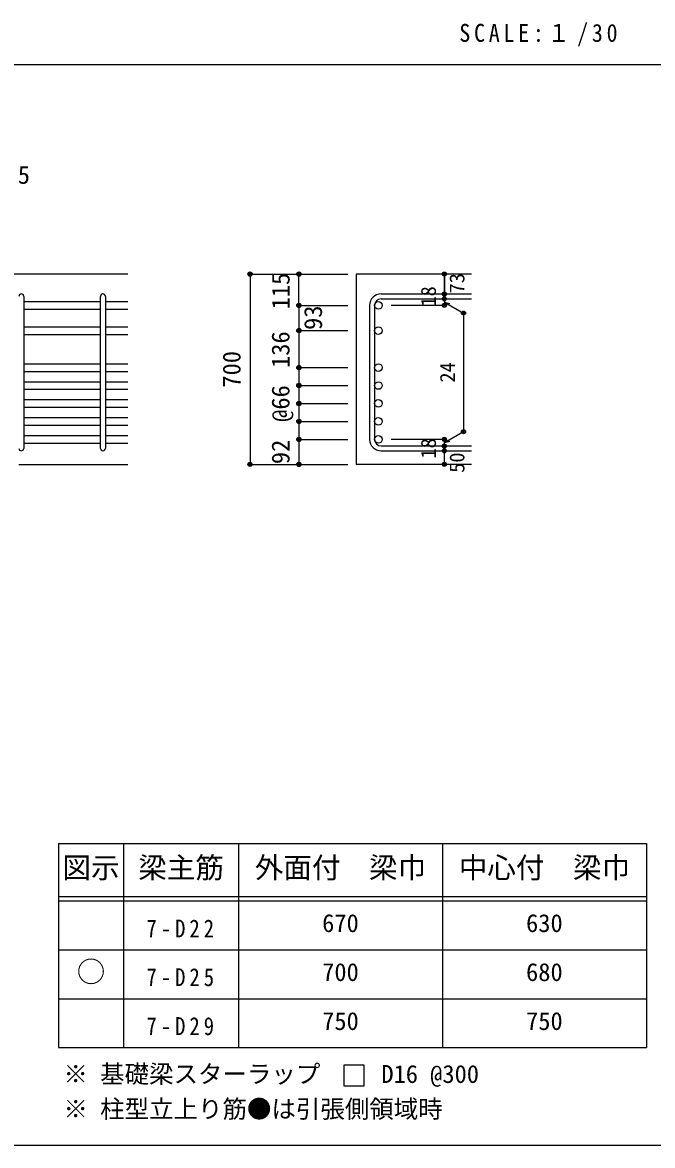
# Model space of a CAD drawing. Units: millimetres at full size, sheet at 1:30, with parts at other scales. Extents: x -5973 to 5954, y -4195 to 4201.
# Drawn here: x 1315 to 3633, y -4195 to -67 of the extents above; entities that cross this region are included whole.
import ezdxf
from ezdxf.enums import TextEntityAlignment as Align

# ---------------------------------------------------------------- set-up
doc = ezdxf.new("R2010")
doc.units = ezdxf.units.MM
doc.header["$LTSCALE"] = 30
doc.header["$PDMODE"] = 32
doc.header["$PDSIZE"] = 15
for name, color, linetype in [('0-1_躯体線', 2, 'Continuous'), ('0-5_基礎梁筋', 7, 'Continuous'), ('0-6_スタラップ筋', 7, 'Continuous'), ('0-D_寸法', 4, 'Continuous'), ('6-7_文字', 7, 'Continuous'), ('6-E_枠', 7, 'Continuous'), ('F-0_枠', 6, 'Continuous')]:
    doc.layers.add(name, color=color, linetype=linetype)
doc.styles.add('ＭＳ ゴシック', font='')
doc.styles.get('ＭＳ ゴシック').set_extended_font_data('MS Gothic')

msp = doc.modelspace()

# ---------------------------------------------------------------- linework, layer by layer
at = {"layer": '0-1_躯体線'}
for p, q in [((1702.44, -992.16), (-197.56, -992.16)), ((2967.44, -992.16), (2542.44, -992.16)), ((2542.44, -992.16), (2542.44, -1691.66)), ((1302.44, -1691.66), (1702.44, -1691.66)), ((2967.44, -1691.66), (2542.44, -1691.66))]:
    msp.add_line(p, q, dxfattribs=at)
at = {"layer": '0-5_基礎梁筋'}
for p, q in [((1320.44, -1093.09), (1602.44, -1093.09)), ((1620.44, -1093.09), (1702.44, -1093.09)), ((1320.44, -1121.09), (1602.44, -1121.09)), ((1620.44, -1121.09), (1702.44, -1121.09)), ((1320.44, -1185.66), (1602.44, -1185.66)), ((1620.44, -1185.66), (1702.44, -1185.66)), ((1320.44, -1213.66), (1602.44, -1213.66)), ((1620.44, -1213.66), (1702.44, -1213.66)), ((1320.44, -1321.66), (1602.44, -1321.66)), ((1320.44, -1349.66), (1602.44, -1349.66)), ((1620.44, -1321.66), (1702.44, -1321.66)), ((1620.44, -1349.66), (1702.44, -1349.66)), ((1320.44, -1387.66), (1602.44, -1387.66)), ((1620.44, -1387.66), (1702.44, -1387.66)), ((1320.44, -1415.66), (1602.44, -1415.66)), ((1620.44, -1415.66), (1702.44, -1415.66)), ((1320.44, -1453.66), (1602.44, -1453.66)), ((1320.44, -1481.66), (1602.44, -1481.66)), ((1620.44, -1453.66), (1702.44, -1453.66)), ((1620.44, -1481.66), (1702.44, -1481.66)), ((1320.44, -1519.66), (1602.44, -1519.66)), ((1620.44, -1519.66), (1702.44, -1519.66)), ((1320.44, -1547.66), (1602.44, -1547.66)), ((1620.44, -1547.66), (1702.44, -1547.66)), ((1320.44, -1585.66), (1602.44, -1585.66)), ((1620.44, -1585.66), (1702.44, -1585.66)), ((1320.44, -1613.66), (1602.44, -1613.66)), ((1620.44, -1613.66), (1702.44, -1613.66))]:
    msp.add_line(p, q, dxfattribs=at)
at = {"layer": '0-5_基礎梁筋', "color": 3}
for centre in [(2624.44, -1107.09), (2624.44, -1199.66), (2624.44, -1335.66), (2624.44, -1401.66), (2624.44, -1467.66), (2624.44, -1533.66), (2624.44, -1599.66)]:
    msp.add_circle(centre, 14, dxfattribs=at)
at = {"layer": '0-6_スタラップ筋'}
for p, q in [((2634.44, -1065.09), (2967.44, -1065.09)), ((1320.44, -1074.09), (1320.44, -1632.66)), ((1602.44, -1632.66), (1602.44, -1074.09)), ((1620.44, -1074.09), (1620.44, -1632.66)), ((2592.44, -1107.09), (2592.44, -1599.66)), ((2610.44, -1107.09), (2610.44, -1599.66)), ((2634.44, -1083.09), (2967.44, -1083.09)), ((2634.44, -1623.66), (2967.44, -1623.66)), ((2634.44, -1641.66), (2967.44, -1641.66))]:
    msp.add_line(p, q, dxfattribs=at)
for centre, radius, start, end in [((1311.44, -1074.09), 9, 0, 180), ((1611.44, -1074.09), 9, 0, 180), ((2634.44, -1107.09), 42, 90, 180), ((2634.44, -1107.09), 24, 90, 180), ((2634.44, -1599.66), 42, 180, 270), ((2634.44, -1599.66), 24, 180, 270), ((1311.44, -1632.66), 9, 180, 0), ((1611.44, -1632.66), 9, 180, 0)]:
    msp.add_arc(centre, radius, start, end, dxfattribs=at)
at = {"layer": '0-D_寸法'}
for p, q in [((2152.44, -992.16), (2332.44, -992.16)), ((2152.44, -992.16), (2332.44, -992.16)), ((2152.44, -992.16), (2152.44, -1691.66)), ((2332.44, -992.16), (2512.44, -992.16)), ((2332.44, -992.16), (2512.44, -992.16)), ((2332.44, -992.16), (2512.44, -992.16)), ((2332.44, -1107.09), (2332.44, -992.16)), ((2867.44, -1065.09), (2867.44, -992.16)), ((2867.44, -992.16), (2867.44, -1065.09)), ((2867.44, -1083.09), (2867.44, -1065.09)), ((2332.44, -1107.09), (2512.44, -1107.09)), ((2332.44, -1107.09), (2332.44, -1199.66)), ((2867.44, -1107.09), (2671.35, -1107.09)), ((2867.44, -1083.09), (2867.44, -1107.09)), ((2867.44, -1095.09), (2937.5, -1135.54)), ((2867.44, -1095.09), (2886.76, -1100.27)), ((2937.5, -1135.54), (2937.5, -1571.21)), ((2332.44, -1199.66), (2512.44, -1199.66)), ((2332.44, -1199.66), (2332.44, -1335.66)), ((2332.44, -1335.66), (2512.44, -1335.66)), ((2332.44, -1335.66), (2332.44, -1599.66)), ((2332.44, -1401.66), (2512.44, -1401.66)), ((2332.44, -1467.66), (2512.44, -1467.66)), ((2332.44, -1533.66), (2512.44, -1533.66)), ((2332.44, -1599.66), (2512.44, -1599.66)), ((2332.44, -1599.66), (2332.44, -1691.66)), ((2867.44, -1599.66), (2671.35, -1599.66)), ((2867.44, -1611.66), (2937.5, -1571.21)), ((2867.44, -1623.66), (2867.44, -1599.66)), ((2867.44, -1611.66), (2886.76, -1606.49)), ((2867.44, -1641.66), (2867.44, -1623.66)), ((2867.44, -1691.66), (2867.44, -1641.66)), ((2152.44, -1691.66), (2332.44, -1691.66)), ((2332.44, -1691.66), (2512.44, -1691.66))]:
    msp.add_line(p, q, dxfattribs=at)
for centre, radius in [((2152.44, -992.16), 8), ((2152.44, -992.16), 7.2), ((2152.44, -992.16), 6.4), ((2152.44, -992.16), 5.6), ((2152.44, -992.16), 4.8), ((2152.44, -992.16), 4), ((2152.44, -992.16), 3.2), ((2152.44, -992.16), 2.4), ((2152.44, -992.16), 1.6), ((2332.44, -992.16), 8), ((2332.44, -992.16), 7.2), ((2332.44, -992.16), 6.4), ((2332.44, -992.16), 5.6), ((2332.44, -992.16), 4.8), ((2332.44, -992.16), 4), ((2332.44, -992.16), 3.2), ((2332.44, -992.16), 2.4), ((2867.44, -992.16), 4), ((2867.44, -992.16), 3.6), ((2867.44, -992.16), 3.2), ((2867.44, -992.16), 2.8), ((2867.44, -992.16), 2.4), ((2867.44, -992.16), 2), ((2867.44, -992.16), 1.6), ((2152.44, -992.16), 0.8), ((2332.44, -992.16), 0.8), ((2867.44, -992.16), 1.2), ((2867.44, -992.16), 0.8), ((2867.44, -992.16), 0.4), ((2867.44, -1065.09), 4), ((2867.44, -1065.09), 3.6), ((2867.44, -1065.09), 3.2), ((2867.44, -1065.09), 2.8), ((2867.44, -1065.09), 2.4), ((2867.44, -1065.09), 2), ((2867.44, -1065.09), 1.6), ((2867.44, -1065.09), 1.2), ((2867.44, -1065.09), 0.8), ((2867.44, -1065.09), 0.4), ((2332.44, -1107.09), 8), ((2332.44, -1107.09), 7.2), ((2332.44, -1107.09), 6.4), ((2332.44, -1107.09), 5.6), ((2332.44, -1107.09), 4.8), ((2332.44, -1107.09), 4), ((2332.44, -1107.09), 3.2), ((2332.44, -1107.09), 2.4), ((2332.44, -1107.09), 1.6), ((2332.44, -1107.09), 0.8), ((2867.44, -1083.09), 4), ((2867.44, -1107.09), 4), ((2867.44, -1083.09), 3.6), ((2867.44, -1107.09), 3.6), ((2867.44, -1083.09), 3.2), ((2867.44, -1107.09), 3.2), ((2867.44, -1083.09), 2.8), ((2867.44, -1107.09), 2.8), ((2867.44, -1083.09), 2.4), ((2867.44, -1107.09), 2.4), ((2867.44, -1083.09), 2), ((2867.44, -1107.09), 2), ((2867.44, -1083.09), 1.6), ((2867.44, -1107.09), 1.6), ((2867.44, -1083.09), 1.2), ((2867.44, -1107.09), 1.2), ((2867.44, -1083.09), 0.8), ((2867.44, -1107.09), 0.8), ((2867.44, -1083.09), 0.4), ((2867.44, -1107.09), 0.4), ((2937.5, -1135.54), 4), ((2937.5, -1135.54), 3.6), ((2937.5, -1135.54), 3.2), ((2937.5, -1135.54), 2.8), ((2937.5, -1135.54), 2.4), ((2937.5, -1135.54), 2), ((2937.5, -1135.54), 1.6), ((2937.5, -1135.54), 1.2), ((2937.5, -1135.54), 0.8), ((2937.5, -1135.54), 0.4), ((2332.44, -1199.66), 8), ((2332.44, -1199.66), 7.2), ((2332.44, -1199.66), 6.4), ((2332.44, -1199.66), 5.6), ((2332.44, -1199.66), 4.8), ((2332.44, -1199.66), 4), ((2332.44, -1199.66), 3.2), ((2332.44, -1199.66), 2.4), ((2332.44, -1199.66), 1.6), ((2332.44, -1199.66), 0.8), ((2332.44, -1335.66), 8), ((2332.44, -1335.66), 7.2), ((2332.44, -1335.66), 6.4), ((2332.44, -1335.66), 5.6), ((2332.44, -1335.66), 4.8), ((2332.44, -1335.66), 4), ((2332.44, -1335.66), 3.2), ((2332.44, -1335.66), 2.4), ((2332.44, -1335.66), 1.6), ((2332.44, -1335.66), 0.8), ((2332.44, -1401.66), 8), ((2332.44, -1401.66), 7.2), ((2332.44, -1401.66), 6.4), ((2332.44, -1401.66), 5.6), ((2332.44, -1401.66), 4.8), ((2332.44, -1401.66), 4), ((2332.44, -1401.66), 3.2), ((2332.44, -1401.66), 2.4), ((2332.44, -1401.66), 1.6), ((2332.44, -1401.66), 0.8), ((2332.44, -1467.66), 8), ((2332.44, -1467.66), 7.2), ((2332.44, -1467.66), 6.4), ((2332.44, -1467.66), 5.6), ((2332.44, -1467.66), 4.8), ((2332.44, -1467.66), 4), ((2332.44, -1467.66), 3.2), ((2332.44, -1467.66), 2.4), ((2332.44, -1467.66), 1.6), ((2332.44, -1467.66), 0.8), ((2332.44, -1533.66), 8), ((2332.44, -1533.66), 7.2), ((2332.44, -1533.66), 6.4), ((2332.44, -1533.66), 5.6), ((2332.44, -1533.66), 4.8), ((2332.44, -1533.66), 4), ((2332.44, -1533.66), 3.2), ((2332.44, -1533.66), 2.4), ((2332.44, -1533.66), 1.6), ((2332.44, -1533.66), 0.8), ((2937.5, -1571.21), 4), ((2937.5, -1571.21), 3.6), ((2937.5, -1571.21), 3.2), ((2937.5, -1571.21), 2.8), ((2332.44, -1599.66), 8), ((2332.44, -1599.66), 7.2), ((2332.44, -1599.66), 6.4), ((2332.44, -1599.66), 5.6), ((2332.44, -1599.66), 4.8), ((2332.44, -1599.66), 4), ((2332.44, -1599.66), 3.2), ((2332.44, -1599.66), 2.4), ((2332.44, -1599.66), 1.6), ((2332.44, -1599.66), 0.8), ((2867.44, -1599.66), 4), ((2867.44, -1599.66), 3.6), ((2867.44, -1599.66), 3.2), ((2867.44, -1599.66), 2.8), ((2867.44, -1599.66), 2.4), ((2867.44, -1599.66), 2), ((2867.44, -1599.66), 1.6), ((2867.44, -1599.66), 1.2), ((2867.44, -1599.66), 0.8), ((2867.44, -1599.66), 0.4), ((2937.5, -1571.21), 2.4), ((2937.5, -1571.21), 2), ((2937.5, -1571.21), 1.6), ((2937.5, -1571.21), 1.2), ((2937.5, -1571.21), 0.8), ((2937.5, -1571.21), 0.4), ((2867.44, -1623.66), 4), ((2867.44, -1641.66), 4), ((2867.44, -1623.66), 3.6), ((2867.44, -1641.66), 3.6), ((2867.44, -1623.66), 3.2), ((2867.44, -1641.66), 3.2), ((2867.44, -1623.66), 2.8), ((2867.44, -1641.66), 2.8), ((2867.44, -1623.66), 2.4), ((2867.44, -1641.66), 2.4), ((2867.44, -1623.66), 2), ((2867.44, -1641.66), 2), ((2867.44, -1623.66), 1.6), ((2867.44, -1641.66), 1.6), ((2867.44, -1623.66), 1.2), ((2867.44, -1641.66), 1.2), ((2867.44, -1623.66), 0.8), ((2867.44, -1641.66), 0.8), ((2867.44, -1623.66), 0.4), ((2867.44, -1641.66), 0.4), ((2152.44, -1691.66), 7.2), ((2152.44, -1691.66), 6.4), ((2152.44, -1691.66), 5.6), ((2152.44, -1691.66), 4.8), ((2152.44, -1691.66), 4), ((2152.44, -1691.66), 3.2), ((2152.44, -1691.66), 2.4), ((2152.44, -1691.66), 1.6), ((2152.44, -1691.66), 0.8), ((2332.44, -1691.66), 8), ((2332.44, -1691.66), 7.2), ((2332.44, -1691.66), 6.4), ((2332.44, -1691.66), 5.6), ((2332.44, -1691.66), 4.8), ((2332.44, -1691.66), 4), ((2332.44, -1691.66), 3.2), ((2332.44, -1691.66), 2.4), ((2332.44, -1691.66), 1.6), ((2332.44, -1691.66), 0.8), ((2867.44, -1691.66), 4), ((2867.44, -1691.66), 3.6), ((2867.44, -1691.66), 3.2), ((2867.44, -1691.66), 2.8), ((2867.44, -1691.66), 2.4), ((2867.44, -1691.66), 2), ((2867.44, -1691.66), 1.6), ((2867.44, -1691.66), 1.2), ((2867.44, -1691.66), 0.8), ((2867.44, -1691.66), 0.4)]:
    msp.add_circle(centre, radius, dxfattribs=at)
at = {"layer": '0-D_寸法', "color": 7}
for p in [(2152.44, -992.16), (2152.44, -992.16), (2332.44, -992.16), (2867.44, -992.16), (2867.44, -1065.09), (2332.44, -1107.09), (2867.44, -1083.09), (2867.44, -1107.09), (2937.5, -1135.54), (2332.44, -1199.66), (2332.44, -1335.66), (2332.44, -1401.66), (2332.44, -1467.66), (2332.44, -1533.66), (2937.5, -1571.21), (2332.44, -1599.66), (2867.44, -1599.66), (2867.44, -1599.66), (2867.44, -1623.66), (2867.44, -1641.66), (2152.44, -1691.66), (2152.44, -1691.66), (2332.44, -1691.66), (2867.44, -1691.66)]:
    msp.add_point(p, dxfattribs=at)
at = {"layer": '6-7_文字'}
msp.add_lwpolyline([(2497.35, -3975.43), (2572.35, -3975.43), (2572.35, -3900.43), (2497.35, -3900.43)], close=True, dxfattribs=at)
at = {"layer": '6-E_枠', "color": 3}
for p, q in [((1447.71, -3085.43), (1447.71, -3835.43)), ((1447.71, -3085.43), (3610.24, -3085.43)), ((3610.24, -3085.43), (3610.24, -3835.43)), ((1447.71, -3835.43), (3610.24, -3835.43))]:
    msp.add_line(p, q, dxfattribs=at)
at = {"layer": '6-E_枠'}
for p, q in [((1687.71, -3085.43), (1687.71, -3835.43)), ((2110.24, -3085.43), (2110.24, -3835.43)), ((2860.24, -3085.43), (2860.24, -3835.43)), ((1447.71, -3280.43), (3610.24, -3280.43)), ((1447.71, -3295.43), (3610.24, -3295.43)), ((1447.71, -3475.43), (3610.24, -3475.43)), ((1447.71, -3655.43), (3610.24, -3655.43))]:
    msp.add_line(p, q, dxfattribs=at)
at = {"layer": 'F-0_枠', "color": 2}
msp.add_line((-5972.88, -222.05), (3723.6, -222.05), dxfattribs=at)
at = {"layer": 'F-0_枠'}
msp.add_line((5954.1, -4195.24), (-5972.88, -4195.24), dxfattribs=at)

# ---------------------------------------------------------------- texts
at = {"layer": '0-D_寸法', "style": 'ＭＳ ゴシック'}
msp.add_text('167.5', height=65.98, dxfattribs=at).set_placement((1118.69, -680.12), align=Align.BOTTOM_LEFT)
for s, height, p in [('115', 65.98, (2317.83, -1121.76)), ('73', 54.99, (2957.44, -1063.36)), ('18', 54.99, (2852.44, -1111.59)), ('93', 65.98, (2437.03, -1197.36)), ('136', 65.98, (2317.44, -1337.16)), ('700', 65.98, (2137.44, -1409.41)), ('24', 54.99, (2922.5, -1390.88)), ('@66', 65.98, (2317.44, -1535.16)), ('92', 65.98, (2317.44, -1690.66)), ('18', 54.99, (2852.44, -1670.16)), ('50', 54.99, (2957.44, -1722.66))]:
    msp.add_text(s, height=height, rotation=90, dxfattribs=at).set_placement(p, align=Align.BOTTOM_LEFT)
at = {"layer": '6-7_文字', "color": 2, "style": 'ＭＳ ゴシック'}
for s, p in [('図示', (1462.71, -3235.43)), ('梁主筋', (1741.48, -3235.43)), ('外面付\u3000梁巾', (2170.24, -3235.43)), ('中心付\u3000梁巾', (2920.24, -3235.43)), ('○', (1515.21, -3617.93))]:
    msp.add_text(s, height=76.98, dxfattribs=at).set_placement(p, align=Align.BOTTOM_LEFT)
at = {"layer": '6-7_文字', "style": 'ＭＳ ゴシック'}
for s, p in [('670', (2417.74, -3430.43)), ('630', (3167.74, -3430.43)), ('700', (2417.74, -3610.43)), ('680', (3167.74, -3610.43)), ('750', (2417.74, -3790.43)), ('750', (3167.74, -3790.43)), ('※ 基礎梁スターラップ     D16 @300', (1466.27, -3985.01)), ('※ 柱型立上り筋●は引張側領域時', (1466.27, -4113.51))]:
    msp.add_text(s, height=65.98, dxfattribs=at).set_placement(p, align=Align.BOTTOM_LEFT)
at = {"layer": '6-7_文字', "color": 2, "insert": (2922.26, -154.55), "char_height": 65.98, "attachment_point": 7, "style": 'ＭＳ ゴシック'}
msp.add_mtext('\\T1.34;\\W0.9;SCALE:１/30', dxfattribs=at)
at = {"layer": '6-7_文字', "char_height": 65.98, "attachment_point": 7, "style": 'ＭＳ ゴシック'}
for s, insert in [('\\T1.38;\\W0.85;7-D22', (1771.48, -3430.43)), ('\\T1.38;\\W0.85;7-D25', (1771.48, -3610.43)), ('\\T1.38;\\W0.85;7-D29', (1771.48, -3790.43))]:
    msp.add_mtext(s, dxfattribs=dict(at, insert=insert))

doc.saveas('drawing.dxf')
